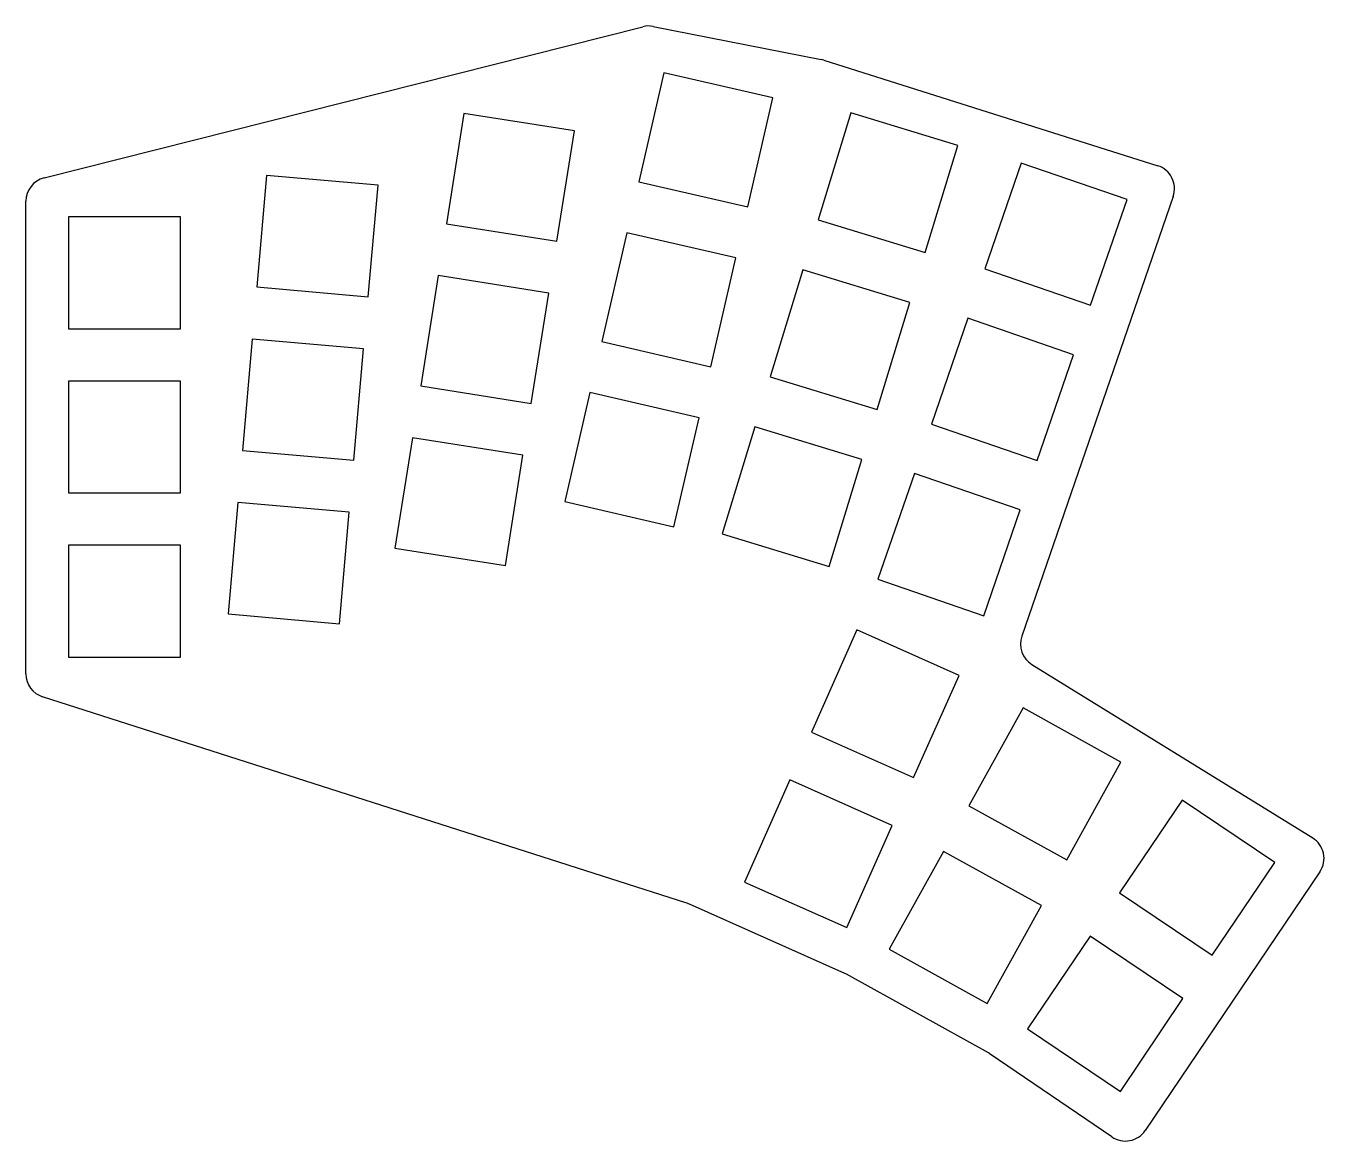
# Model space of a CAD drawing. Header units: millimetres. Extents: x 88 to 250, y -168 to -28.
import ezdxf

# ---------------------------------------------------------------- set-up
doc = ezdxf.new("R2010")
doc.units = ezdxf.units.MM

msp = doc.modelspace()

# ---------------------------------------------------------------- linework, layer by layer
for p, q in [((89.93, -47.02), (164.84, -28.08)), ((166.16, -28.05), (187.18, -32.18)), ((187.5, -32.26), (229.29, -45.49)), ((167.49, -33.85), (164.34, -47.49)), ((181.13, -37), (167.49, -33.85)), ((177.98, -50.64), (181.13, -37)), ((142.46, -38.94), (140.27, -52.76)), ((156.29, -41.13), (142.46, -38.94)), ((190.88, -38.87), (186.79, -52.25)), ((204.27, -42.96), (190.88, -38.87)), ((154.1, -54.95), (156.29, -41.13)), ((200.18, -56.35), (204.27, -42.96)), ((212.21, -45.16), (207.65, -58.4)), ((225.44, -49.72), (212.21, -45.16)), ((117.77, -46.71), (116.55, -60.66)), ((131.72, -47.93), (117.77, -46.71)), ((130.5, -61.88), (131.72, -47.93)), ((164.34, -47.49), (177.98, -50.64)), ((87.67, -109.11), (87.67, -49.93)), ((231.22, -49.32), (212.26, -104.38)), ((220.89, -62.96), (225.44, -49.72)), ((107, -51.9), (93, -51.9)), ((93, -51.9), (93, -65.9)), ((107, -65.9), (107, -51.9)), ((140.27, -52.76), (154.1, -54.95)), ((186.79, -52.25), (200.18, -56.35)), ((162.87, -53.87), (159.72, -67.51)), ((176.51, -57.02), (162.87, -53.87)), ((173.36, -70.66), (176.51, -57.02)), ((207.65, -58.4), (220.89, -62.96)), ((139.25, -59.23), (137.06, -73.06)), ((153.08, -61.42), (139.25, -59.23)), ((184.87, -58.52), (180.78, -71.91)), ((198.26, -62.61), (184.87, -58.52)), ((116.55, -60.66), (130.5, -61.88)), ((150.89, -75.25), (153.08, -61.42)), ((194.17, -76), (198.26, -62.61)), ((205.52, -64.59), (200.96, -77.83)), ((218.75, -69.15), (205.52, -64.59)), ((93, -65.9), (107, -65.9)), ((115.98, -67.18), (114.76, -81.13)), ((129.92, -68.4), (115.98, -67.18)), ((159.72, -67.51), (173.36, -70.66)), ((128.7, -82.35), (129.92, -68.4)), ((214.2, -82.39), (218.75, -69.15)), ((107, -72.45), (93, -72.45)), ((93, -72.45), (93, -86.45)), ((107, -86.45), (107, -72.45)), ((137.06, -73.06), (150.89, -75.25)), ((180.78, -71.91), (194.17, -76)), ((158.24, -73.89), (155.09, -87.53)), ((171.89, -77.04), (158.24, -73.89)), ((168.74, -90.68), (171.89, -77.04)), ((200.96, -77.83), (214.2, -82.39)), ((136.03, -79.53), (133.84, -93.36)), ((149.86, -81.72), (136.03, -79.53)), ((178.87, -78.17), (174.77, -91.56)), ((192.25, -82.26), (178.87, -78.17)), ((114.76, -81.13), (128.7, -82.35)), ((147.67, -95.55), (149.86, -81.72)), ((188.16, -95.65), (192.25, -82.26)), ((198.83, -84.02), (194.27, -97.26)), ((212.06, -88.58), (198.83, -84.02)), ((93, -86.45), (107, -86.45)), ((114.19, -87.65), (112.97, -101.6)), ((128.13, -88.87), (114.19, -87.65)), ((155.09, -87.53), (168.74, -90.68)), ((126.91, -102.82), (128.13, -88.87)), ((207.51, -101.82), (212.06, -88.58)), ((174.77, -91.56), (188.16, -95.65)), ((107, -93), (93, -93)), ((93, -93), (93, -107)), ((107, -107), (107, -93)), ((133.84, -93.36), (147.67, -95.55)), ((194.27, -97.26), (207.51, -101.82)), ((112.97, -101.6), (126.91, -102.82)), ((191.63, -103.6), (185.94, -116.39)), ((204.42, -109.29), (191.63, -103.6)), ((93, -107), (107, -107)), ((213.52, -107.91), (248.67, -129.63)), ((198.73, -122.08), (204.42, -109.29)), ((170.38, -137.81), (89.75, -111.97)), ((212.44, -113.35), (205.65, -125.6)), ((224.68, -120.14), (212.44, -113.35)), ((185.94, -116.39), (198.73, -122.08)), ((217.9, -132.39), (224.68, -120.14)), ((183.27, -122.37), (177.58, -135.16)), ((196.06, -128.07), (183.27, -122.37)), ((232.32, -124.89), (224.49, -136.49)), ((243.93, -132.71), (232.32, -124.89)), ((205.65, -125.6), (217.9, -132.39)), ((190.37, -140.86), (196.06, -128.07)), ((202.48, -131.33), (195.69, -143.57)), ((214.72, -138.11), (202.48, -131.33)), ((236.1, -144.32), (243.93, -132.71)), ((249.58, -133.86), (227.73, -166.26)), ((177.58, -135.16), (190.37, -140.86)), ((190.12, -146.59), (170.69, -137.93)), ((224.49, -136.49), (236.1, -144.32)), ((207.93, -150.36), (214.72, -138.11)), ((220.83, -141.92), (213, -153.53)), ((232.43, -149.75), (220.83, -141.92)), ((195.69, -143.57), (207.93, -150.36)), ((208.09, -156.54), (190.35, -146.71)), ((224.61, -161.36), (232.43, -149.75)), ((213, -153.53), (224.61, -161.36)), ((223.55, -167.06), (208.33, -156.69))]:
    msp.add_line(p, q)
for centre, start, end in [((165.58, -30.99), 78.8788, 104.1921), ((186.6, -35.12), 72.4366, 78.8788), ((90.67, -49.93), 104.1921, 180), ((228.38, -48.35), 341, 72.4366), ((215.1, -105.36), 161, 238.2815), ((90.67, -109.11), 180, 252.2284), ((247.09, -132.19), 326, 58.2815), ((169.47, -140.67), 65.9733, 72.2284), ((188.9, -149.33), 61, 65.9733), ((206.64, -159.17), 55.7337, 61), ((225.24, -164.58), 235.7337, 326)]:
    msp.add_arc(centre, 3, start, end)

doc.saveas('drawing.dxf')
